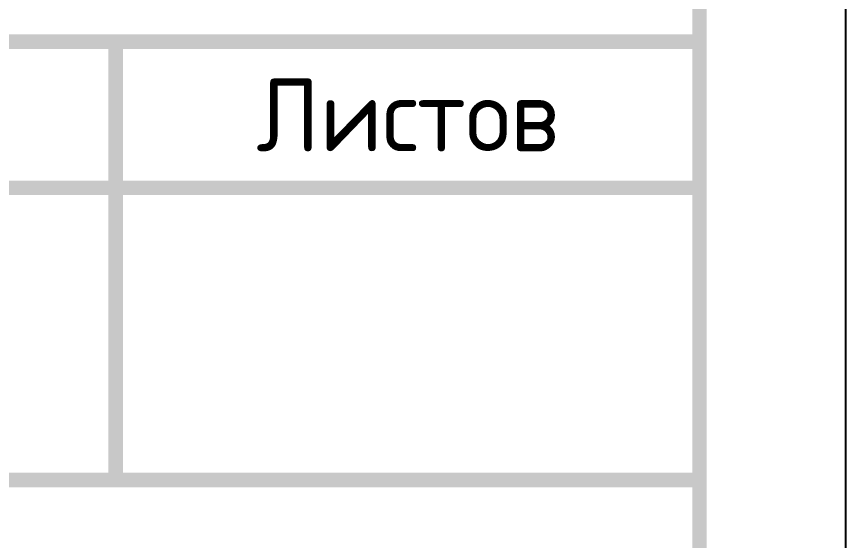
# Model space of a CAD drawing. Header units: millimetres. Extents: x 1981 to 3888, y 1583 to 2809.
# Drawn here: x 2609.9 to 2638.29, y 2406.51 to 2424.44 of the extents above; entities that cross this region are included whole.
import ezdxf
from ezdxf.enums import TextEntityAlignment as Align

# ---------------------------------------------------------------- set-up
doc = ezdxf.new("R2010")
doc.units = ezdxf.units.MM
doc.layers.add('Форматы', color=7, linetype='Continuous')
doc.styles.add('GOST-2.304_Type-B', font='GOST Common.ttf')

# ---------------------------------------------------------------- blocks, each defined once
blk = doc.blocks.new('*U114')
blk.add_lwpolyline([(0, 123), (297, 123), (297, -297), (0, -297)], close=True)
at = {"const_width": 0.5}
blk.add_lwpolyline([(20, 118), (292, 118), (292, -292), (20, -292)], close=True, dxfattribs=at)
for points in [[(107, -262), (292, -262)], [(272, -262), (272, -277)], [(242, -267), (292, -267)], [(172, -277), (292, -277)]]:
    blk.add_lwpolyline(points, dxfattribs=at)
at = {"style": 'GOST-2.304_Type-B'}
blk.add_text('Листов', height=2.5, dxfattribs=at).set_placement((282, -264.5), align=Align.MIDDLE_CENTER)
blk.add_attdef('РАЗРАБОТАЛ', text='', height=2.5, dxfattribs=at).set_placement((127.501, -264.224), align=Align.MIDDLE_LEFT)
at = {"style": 'GOST-2.304_Type-B', "flags": 8}
for tag, height, p in [('ДАТА', 2.5, (167.074, -264.402)), ('ЛИСТ', 3, (263.388, -271.915)), ('ЛИСТОВ', 3, (280.888, -271.915)), ('ФОРМАТ', 3, (257.972, -294.745))]:
    blk.add_attdef(tag, text='', height=height, dxfattribs=at).set_placement(p, align=Align.MIDDLE_CENTER)
for tag, p in [('ТЕПЛОВЫЕ_СЕТИ_001', (193.436, -270.999)), ('ИМЯ_ЧЕРТЕЖА_001', (195.086, -285.55))]:
    blk.add_attdef(tag, p, '', height=3, dxfattribs=at)
at = {"style": 'GOST-2.304_Type-B'}
blk.add_attdef('ПРОВЕРИЛ', (127.749, -270.729), '', height=2.5, dxfattribs=at)

msp = doc.modelspace()

# ---------------------------------------------------------------- block references
at = {"layer": 'Форматы'}
msp.add_blockref('*U114', (2341.29482, 2685.57461), dxfattribs=at)

doc.saveas('drawing.dxf')
